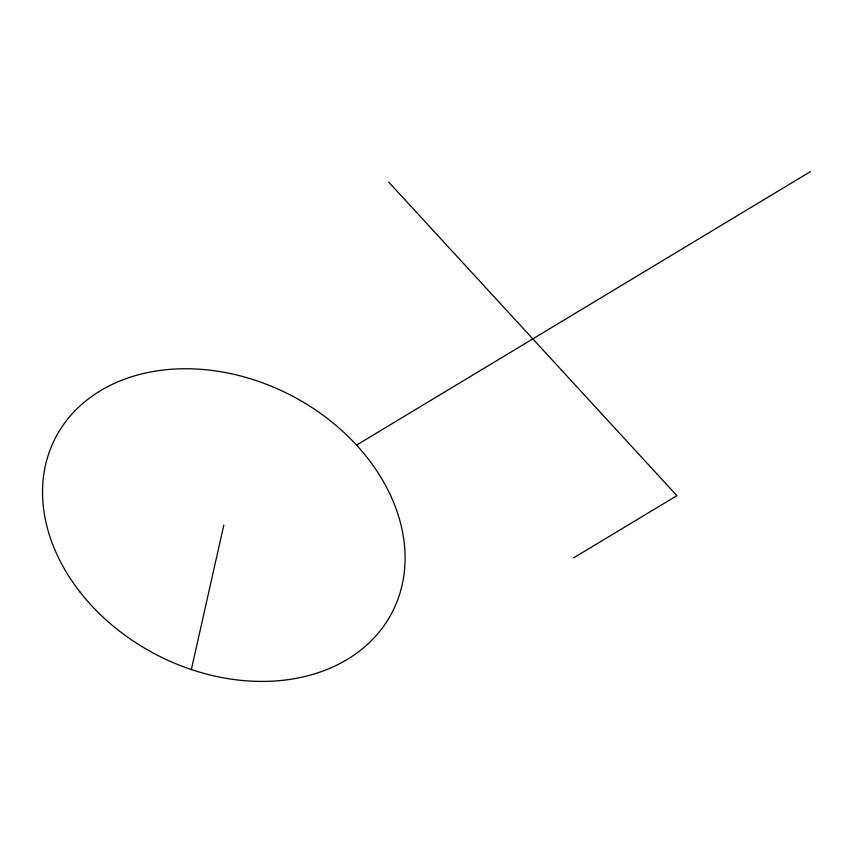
<?xml version="1.0" encoding="UTF-8"?>
<svg xmlns="http://www.w3.org/2000/svg" width="853" height="853" viewBox="0 0 853 853"><rect width="100%" height="100%" fill="white"/><g stroke="black" fill="none" stroke-linecap="round" stroke-linejoin="round"><path stroke-width="1.28" d="M191.339 669.552L223.817 525.085M356.543 445.106L810.35 171.666M573.664 557.851L676.898 495.646L388.744 182.137M79.947 591.939A189.622 146.108 27.4 0 0 391.26 614.053A189.622 146.108 27.4 0 0 200.231 369.274A189.622 146.108 27.4 0 0 79.947 591.939"/></g></svg>
